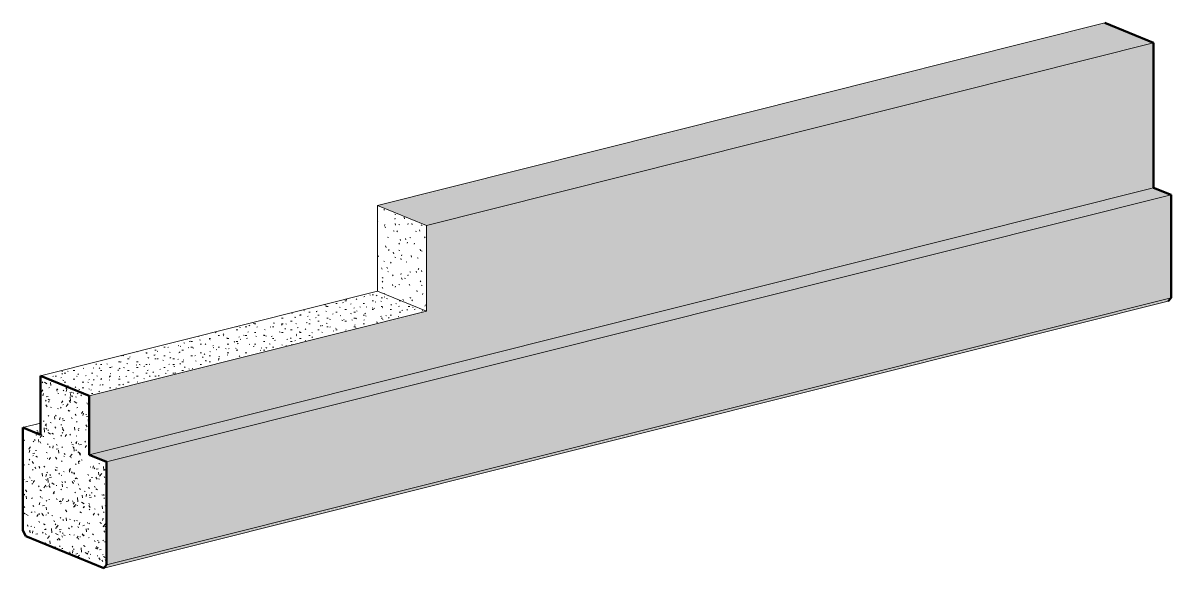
# Model space of a CAD drawing. Header units: inches. Extents: x -3503 to -1964, y -3753 to 2632.
# Drawn here: x -2392 to -2189.1, y 2535.8 to 2632.1 of the extents above; entities that cross this region are included whole.
import ezdxf

# ---------------------------------------------------------------- set-up
doc = ezdxf.new("R2010")
doc.units = ezdxf.units.IN
doc.header["$MEASUREMENT"] = 0
doc.layers.add('S-BEAM', color=12, linetype='Continuous', lineweight=18)
pattern_1 = [(0, (2452.074, -1010.714), (6.4, 0.513), [0.264, -4.536, 0.264, -4.536, -25.6]), (0, (2452.074, -1010.714), (6.4, 0.513), [-9.6, 0.264, -9.336, 0.264, -4.536, -11.2]), (0, (2452.074, -1010.714), (6.4, 0.513), [-24, 0.264, -2.936, 0.264, -7.736]), (150.971, (2454.474, -1010.458), (-4.58592564, 1.51917873), [0.151, -2.594, 0.151, -2.594, -14.639]), (150.971, (2454.474, -1010.458), (-4.58592564, 1.51917873), [-5.49, 0.151, -5.339, 0.151, -2.594, -6.405]), (150.971, (2454.474, -1010.458), (-4.58592564, 1.51917873), [-13.724, 0.151, -1.679, 0.151, -4.424]), (209.029, (2455.274, -1009.433), (-1.81449358, -2.03286769), [0.151, -2.594, 0.151, -2.594, -14.639]), (209.029, (2455.274, -1009.433), (-1.81449358, -2.03286769), [-5.49, 0.151, -5.339, 0.151, -2.594, -6.405]), (209.029, (2455.274, -1009.433), (-1.81449358, -2.03286769), [-13.724, 0.151, -1.679, 0.151, -4.424])]

# ---------------------------------------------------------------- blocks, each defined once
blk = doc.blocks.new('Beam 2 Levels - Beams 2 Levels-233980-TYPE 3 2 LEVELS')
at = {"layer": 'S-BEAM'}
h = blk.add_hatch(dxfattribs=at)
h.set_pattern_fill('FP_22', color=256, style=0, pattern_type=2)
h.set_pattern_definition([(0, (2452.074, -985.138), (6.4, 0.513), [0.264, -4.536, 0.264, -4.536, -25.6]), (0, (2452.074, -985.138), (6.4, 0.513), [-9.6, 0.264, -9.336, 0.264, -4.536, -11.2]), (0, (2452.074, -985.138), (6.4, 0.513), [-24, 0.264, -2.936, 0.264, -7.736]), (150.971, (2454.474, -984.882), (-4.58592564, 1.51917873), [0.151, -2.594, 0.151, -2.594, -14.639]), (150.971, (2454.474, -984.882), (-4.58592564, 1.51917873), [-5.49, 0.151, -5.339, 0.151, -2.594, -6.405]), (150.971, (2454.474, -984.882), (-4.58592564, 1.51917873), [-13.724, 0.151, -1.679, 0.151, -4.424]), (209.029, (2455.274, -983.856), (-1.81449358, -2.03286769), [0.151, -2.594, 0.151, -2.594, -14.639]), (209.029, (2455.274, -983.856), (-1.81449358, -2.03286769), [-5.49, 0.151, -5.339, 0.151, -2.594, -6.405]), (209.029, (2455.274, -983.856), (-1.81449358, -2.03286769), [-13.724, 0.151, -1.679, 0.151, -4.424])])
h.paths.add_polyline_path([(6328.44, 2596.32), (6456.93, 2628.54), (6448.3, 2632.07), (6319.81, 2599.85)], flags=0)
h = blk.add_hatch(dxfattribs=at)
h.set_pattern_fill('FP_18', color=256, style=0, pattern_type=2)
h.set_pattern_definition([(14.075, (-1500.608, -657.361), (5.04043685, 2.77923036), [0.214, -3.683, 0.214, -3.683, -20.785]), (14.075, (-1500.608, -657.361), (5.04043685, 2.77923036), [-7.795, 0.214, -7.58, 0.214, -3.683, -9.094]), (14.075, (-1500.608, -657.361), (5.04043685, 2.77923036), [-19.486, 0.214, -2.384, 0.214, -6.281]), (118.62, (-1498.718, -656.129), (-3.6116213, 3.58735788), [0.217, -3.729, 0.217, -3.729, -21.045]), (118.62, (-1498.718, -656.129), (-3.6116213, 3.58735788), [-7.892, 0.217, -7.675, 0.217, -3.729, -9.207]), (118.62, (-1498.718, -656.129), (-3.6116213, 3.58735788), [-19.73, 0.217, -2.414, 0.217, -6.36]), (246.808, (-1498.088, -652.94), (-1.4288008, -6.3668194), [0.264, -4.536, 0.264, -4.536, -25.597]), (246.808, (-1498.088, -652.94), (-1.4288008, -6.3668194), [-9.599, 0.264, -9.335, 0.264, -4.536, -11.199]), (246.808, (-1498.088, -652.94), (-1.4288008, -6.3668194), [-23.998, 0.264, -2.936, 0.264, -7.735])])
h.paths.add_polyline_path([(6268.84, 2555.8), (6456.93, 2602.96), (6456.93, 2628.54), (6328.44, 2596.32), (6328.44, 2581.17), (6268.84, 2566.22), (6268.84, 2559.33)], flags=0)
h = blk.add_hatch(dxfattribs=at)
h.set_pattern_fill('FP_19', color=256, style=0, pattern_type=2)
h.set_pattern_definition(pattern_1)
h.paths.add_polyline_path([(6271.92, 2554.54), (6460.01, 2601.7), (6456.93, 2602.96), (6268.84, 2555.8)], flags=0)
h = blk.add_hatch(dxfattribs=at)
h.set_pattern_fill('FP_20', color=256, style=0, pattern_type=2)
h.set_pattern_definition([(14.075, (-1497.527, -658.623), (5.04043685, 2.77923036), [0.214, -3.683, 0.214, -3.683, -20.785]), (14.075, (-1497.527, -658.623), (5.04043685, 2.77923036), [-7.795, 0.214, -7.58, 0.214, -3.683, -9.094]), (14.075, (-1497.527, -658.623), (5.04043685, 2.77923036), [-19.486, 0.214, -2.384, 0.214, -6.281]), (118.62, (-1495.637, -657.391), (-3.6116213, 3.58735788), [0.217, -3.729, 0.217, -3.729, -21.045]), (118.62, (-1495.637, -657.391), (-3.6116213, 3.58735788), [-7.892, 0.217, -7.675, 0.217, -3.729, -9.207]), (118.62, (-1495.637, -657.391), (-3.6116213, 3.58735788), [-19.73, 0.217, -2.414, 0.217, -6.36]), (246.808, (-1495.007, -654.202), (-1.4288008, -6.3668194), [0.264, -4.536, 0.264, -4.536, -25.597]), (246.808, (-1495.007, -654.202), (-1.4288008, -6.3668194), [-9.599, 0.264, -9.335, 0.264, -4.536, -11.199]), (246.808, (-1495.007, -654.202), (-1.4288008, -6.3668194), [-23.998, 0.264, -2.936, 0.264, -7.735])])
h.paths.add_polyline_path([(6271.92, 2536.34), (6460.01, 2583.5), (6460.01, 2601.7), (6271.92, 2554.54)], flags=0)
h = blk.add_hatch(dxfattribs=at)
h.set_pattern_fill('FP_23', color=256, style=0, pattern_type=2)
h.set_pattern_definition([(337.731, (10281.124, -313.054), (3.9436793, -0.0988519), [0.176, -3.021, 0.176, -3.021, -17.047]), (337.731, (10281.124, -313.054), (3.9436793, -0.0988519), [-6.393, 0.176, -6.217, 0.176, -3.021, -7.458]), (337.731, (10281.124, -313.054), (3.9436793, -0.0988519), [-15.982, 0.176, -1.955, 0.176, -5.151]), (108.031, (10282.603, -312.902), (-2.82557746, 5.64986416), [0.263, -4.515, 0.263, -4.515, -25.483]), (108.031, (10282.603, -312.902), (-2.82557746, 5.64986416), [-9.556, 0.263, -9.293, 0.263, -4.515, -11.149]), (108.031, (10282.603, -312.902), (-2.82557746, 5.64986416), [-23.89, 0.263, -2.923, 0.263, -7.701]), (246.066, (10283.096, -310.073), (-1.11797926, -5.55074332), [0.201, -3.445, 0.201, -3.445, -19.443]), (246.066, (10283.096, -310.073), (-1.11797926, -5.55074332), [-7.291, 0.201, -7.091, 0.201, -3.445, -8.506]), (246.066, (10283.096, -310.073), (-1.11797926, -5.55074332), [-18.228, 0.201, -2.23, 0.201, -5.876])])
h.paths.add_polyline_path([(6328.44, 2581.17), (6328.44, 2596.32), (6319.81, 2599.85), (6319.81, 2584.7), (6322.74, 2583.5)], flags=0)
h = blk.add_hatch(dxfattribs=at)
h.set_pattern_fill('FP_24', color=256, style=0, pattern_type=2)
h.set_pattern_definition([(0, (2452.074, -1000.294), (6.4, 0.513), [0.264, -4.536, 0.264, -4.536, -25.6]), (0, (2452.074, -1000.294), (6.4, 0.513), [-9.6, 0.264, -9.336, 0.264, -4.536, -11.2]), (0, (2452.074, -1000.294), (6.4, 0.513), [-24, 0.264, -2.936, 0.264, -7.736]), (150.971, (2454.474, -1000.038), (-4.58592564, 1.51917873), [0.151, -2.594, 0.151, -2.594, -14.639]), (150.971, (2454.474, -1000.038), (-4.58592564, 1.51917873), [-5.49, 0.151, -5.339, 0.151, -2.594, -6.405]), (150.971, (2454.474, -1000.038), (-4.58592564, 1.51917873), [-13.724, 0.151, -1.679, 0.151, -4.424]), (209.029, (2455.274, -999.013), (-1.81449358, -2.03286769), [0.151, -2.594, 0.151, -2.594, -14.639]), (209.029, (2455.274, -999.013), (-1.81449358, -2.03286769), [-5.49, 0.151, -5.339, 0.151, -2.594, -6.405]), (209.029, (2455.274, -999.013), (-1.81449358, -2.03286769), [-13.724, 0.151, -1.679, 0.151, -4.424])])
h.paths.add_polyline_path([(6268.84, 2566.22), (6328.44, 2581.17), (6319.81, 2584.7), (6260.21, 2569.75), (6260.49, 2569.64)], flags=0)
h = blk.add_hatch(dxfattribs=at)
h.set_pattern_fill('FP_21', color=256, style=0, pattern_type=2)
h.set_pattern_definition([(24.526, (71.653, 2357.949), (5.760495528, 3.163665007), [0.261, -4.488, 0.261, -4.488, -25.327]), (24.526, (71.653, 2357.949), (5.760495528, 3.163665007), [-9.498, 0.261, -9.236, 0.261, -4.488, -11.08]), (24.526, (71.653, 2357.949), (5.760495528, 3.163665007), [-23.744, 0.261, -2.905, 0.261, -7.653]), (169.398, (73.813, 2359.202), (-4.12723448, -0.29773061), [0.121, -2.077, 0.121, -2.077, -11.721]), (169.398, (73.813, 2359.202), (-4.12723448, -0.29773061), [-4.395, 0.121, -4.274, 0.121, -2.077, -5.128]), (169.398, (73.813, 2359.202), (-4.12723448, -0.29773061), [-10.988, 0.121, -1.344, 0.121, -3.542]), (227.719, (74.533, 2360.6), (-1.63294259, -2.86598317), [0.177, -3.034, 0.177, -3.034, -17.125]), (227.719, (74.533, 2360.6), (-1.63294259, -2.86598317), [-6.422, 0.177, -6.245, 0.177, -3.034, -7.492]), (227.719, (74.533, 2360.6), (-1.63294259, -2.86598317), [-16.054, 0.177, -1.964, 0.177, -5.175])])
h.paths.add_polyline_path([(6271.43, 2535.79), (6459.53, 2582.95), (6460.01, 2583.5), (6271.92, 2536.34)], flags=0)
h = blk.add_hatch(dxfattribs=at)
h.set_pattern_fill('FP_17', color=256, style=0, pattern_type=2)
h.set_pattern_definition([(54.892, (10221.522, -327.998), (3.5360146, -1.923591), [0.413, -4.546]), (331.455, (10221.522, -327.998), (-0.68417, 5.9809633), [0.335, -3.69]), (96.525, (10221.816, -328.158), (2.8525185, 4.056427), [0.502, -5.518]), (50.02, (10221.522, -326.482), (5.261822, -3.4085), [0.598, -6.574]), (94.198, (10221.96, -326.766), (4.6081055, 5.495072), [0.744, -8.184]), (327.061, (10221.522, -326.482), (4.60754, 5.494989), [0.522, -5.747]), (10.236, (10222.015, -327.063), (2.9430994, -4.255736), [0.351, -3.858]), (304.66, (10222.015, -327.063), (1.1998663, 5.0044546), [0.431, -4.743]), (76.52, (10222.26, -327.418), (4.1424758, 0.74797), [0.429, -4.717]), (37.597, (10221.522, -327.998), (0.0600981, 2.4985638), [0.163, -3.056, 0.163, -3.144, -3.27]), (37.597, (10221.522, -327.998), (0.0600981, 2.4985638), [-6.526, 0.163, -3.107]), (348.299, (10221.522, -327.998), (1.2964658, 2.4581533), [0.165, -1.742, 0.165, -3.015, -1.26]), (348.299, (10221.522, -327.998), (1.2964658, 2.4581533), [-5.086, 0.165, -1.096]), (305.756, (10220.422, -327.548), (2.6316247, -1.24859462), [0.235, -1.544, 0.235, -5.315, -7.365]), (305.756, (10220.422, -327.548), (2.6316247, -1.24859462), [-7.329, 0.235, -7.13]), (298.813, (10219.929, -327.346), (2.87453, -0.4184138), [0.249, -2.202, 0.249, -3.658, -5.543]), (298.813, (10219.929, -327.346), (2.87453, -0.4184138), [-6.358, 0.249, -5.294])])
h.paths.add_polyline_path([(6271.43, 2535.79), (6271.92, 2536.34), (6271.92, 2554.54), (6268.84, 2555.8), (6268.84, 2566.22), (6260.21, 2569.75), (6260.21, 2559.33), (6257.13, 2560.6), (6257.13, 2542.4), (6257.62, 2541.45), (6268.84, 2536.86)], flags=0)
h = blk.add_hatch(dxfattribs=at)
h.set_pattern_fill('FP_19', color=256, style=0, pattern_type=2)
h.set_pattern_definition(pattern_1)
h.paths.add_polyline_path([(6260.21, 2559.33), (6260.21, 2561.37), (6257.13, 2560.6)], flags=0)
for p, q in [((6319.81, 2599.85), (6448.3, 2632.07)), ((6456.93, 2628.54), (6328.44, 2596.32)), ((6268.84, 2555.8), (6456.93, 2602.96)), ((6271.92, 2554.54), (6460.01, 2601.7)), ((6328.44, 2596.32), (6319.81, 2599.85)), ((6319.81, 2599.85), (6319.81, 2584.7)), ((6328.44, 2581.17), (6328.44, 2596.32)), ((6260.21, 2569.75), (6319.81, 2584.7)), ((6319.81, 2584.7), (6328.44, 2581.17)), ((6271.43, 2535.79), (6459.53, 2582.95)), ((6271.92, 2536.34), (6460.01, 2583.5)), ((6328.44, 2581.17), (6268.84, 2566.22)), ((6257.13, 2560.6), (6260.21, 2561.37))]:
    blk.add_line(p, q, dxfattribs=at)
at = {"layer": 'S-BEAM', "lineweight": 50}
for p, q in [((6448.3, 2632.07), (6456.93, 2628.54)), ((6456.93, 2628.54), (6456.93, 2602.96)), ((6456.93, 2602.96), (6460.01, 2601.7)), ((6460.01, 2601.7), (6460.01, 2583.5)), ((6460.01, 2583.5), (6459.53, 2582.95)), ((6260.21, 2569.75), (6260.21, 2559.33)), ((6268.84, 2566.22), (6260.21, 2569.75)), ((6268.84, 2555.8), (6268.84, 2566.22)), ((6260.21, 2559.33), (6257.13, 2560.6)), ((6257.13, 2560.6), (6257.13, 2542.4)), ((6271.92, 2554.54), (6268.84, 2555.8)), ((6271.92, 2536.34), (6271.92, 2554.54)), ((6257.13, 2542.4), (6257.62, 2541.45)), ((6257.62, 2541.45), (6271.43, 2535.79)), ((6271.43, 2535.79), (6271.92, 2536.34))]:
    blk.add_line(p, q, dxfattribs=at)

msp = doc.modelspace()

# ---------------------------------------------------------------- block references
at = {"layer": 'S-BEAM'}
msp.add_blockref('Beam 2 Levels - Beams 2 Levels-233980-TYPE 3 2 LEVELS', (-8649.1425, 0), dxfattribs=at)

doc.saveas('drawing.dxf')
